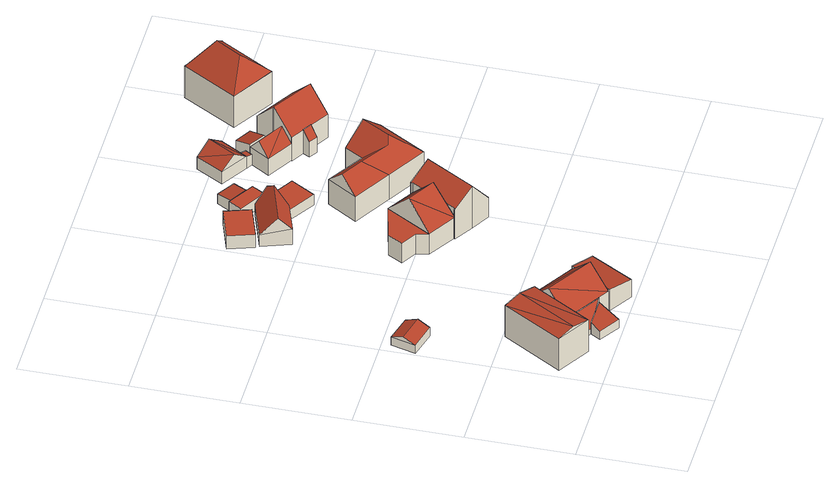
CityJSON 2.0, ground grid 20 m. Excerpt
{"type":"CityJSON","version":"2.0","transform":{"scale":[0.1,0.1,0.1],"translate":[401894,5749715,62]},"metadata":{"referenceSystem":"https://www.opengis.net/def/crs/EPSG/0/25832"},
"CityObjects":{
"building1":{"type":"Building","attributes":{"Gemeindeschluessel":"05515000","Geometrietyp2DReferenz":"3000","function":"31001_2000","roofType":"3100","measuredHeight":7.69},"geometry":[{"type":"Solid","lod":"2","boundaries":[[[[0,1,2,3]],[[4,5,1,0]],[[6,7,5,4]],[[3,2,7,6]],[[0,8,4]],[[6,9,3]],[[9,8,0]],[[0,3,9]],[[6,4,8]],[[8,9,6]],[[1,5,7,2]]]],"semantics":{"surfaces":[{"type":"WallSurface"},{"type":"RoofSurface"},{"type":"GroundSurface"}],"values":[[0,0,0,0,0,0,1,1,1,1,2]]}}]},
"building2":{"type":"Building","attributes":{"Gemeindeschluessel":"05515000","Geometrietyp2DReferenz":"3000","function":"31001_1310","roofType":"3100","measuredHeight":2.85},"geometry":[{"type":"Solid","lod":"2","boundaries":[[[[10,11,12,13]],[[14,15,11,10]],[[16,17,15,14]],[[13,12,17,16]],[[10,18,14]],[[16,19,13]],[[13,19,18,10]],[[14,18,19,16]],[[11,15,17,12]]]],"semantics":{"surfaces":[{"type":"WallSurface"},{"type":"RoofSurface"},{"type":"GroundSurface"}],"values":[[0,0,0,0,0,0,1,1,2]]}}]},
"building3":{"type":"Building","attributes":{"Gemeindeschluessel":"05515000","Geometrietyp2DReferenz":"3000","function":"51009_1610"},"children":["building3-1","building3-2"]},
"building3-1":{"type":"BuildingPart","attributes":{"roofType":"2100","measuredHeight":3.12},"parents":["building3"],"geometry":[{"type":"Solid","lod":"2","boundaries":[[[[20,21,22,23,24]],[[25,26,27,28]],[[24,23,26,25]],[[28,29,20,24,25]],[[22,27,26,23]],[[21,20,29]],[[22,21,29,28,27]]]],"semantics":{"surfaces":[{"type":"WallSurface"},{"type":"RoofSurface"},{"type":"GroundSurface"},{"type":"ClosureSurface"}],"values":[[0,0,0,1,2,0,3]]}}]},
"building3-2":{"type":"BuildingPart","attributes":{"roofType":"2100","measuredHeight":4.14},"parents":["building3"],"geometry":[{"type":"Solid","lod":"2","boundaries":[[[[30,31,32,33]],[[34,35,31,30]],[[36,28,27,35,34]],[[33,32,22,21]],[[29,36,34,30,33,21]],[[31,35,27,22,32]],[[28,36,29]],[[22,27,28,29,21]]]],"semantics":{"surfaces":[{"type":"WallSurface"},{"type":"RoofSurface"},{"type":"GroundSurface"},{"type":"ClosureSurface"}],"values":[[0,0,0,0,1,2,0,3]]}}]},
"building4":{"type":"Building","attributes":{"Gemeindeschluessel":"05515000","Geometrietyp2DReferenz":"3000","function":"31001_2700","roofType":"3100","measuredHeight":8.21},"geometry":[{"type":"Solid","lod":"2","boundaries":[[[[34,35,37,38]],[[39,40,35,34]],[[41,42,40,39]],[[38,37,42,41]],[[34,43,39]],[[41,44,38]],[[38,44,43]],[[43,34,38]],[[44,41,39]],[[39,43,44]],[[35,40,42,37]]]],"semantics":{"surfaces":[{"type":"WallSurface"},{"type":"RoofSurface"},{"type":"GroundSurface"}],"values":[[0,0,0,0,0,0,1,1,1,1,2]]}}]},
"building5":{"type":"Building","attributes":{"Gemeindeschluessel":"05515000","Geometrietyp2DReferenz":"3000","function":"31001_2460","roofType":"2100","measuredHeight":4.74},"geometry":[{"type":"Solid","lod":"2","boundaries":[[[[45,42,37,46]],[[47,48,42,45]],[[49,50,48,47]],[[51,52,50,49]],[[46,37,52,51]],[[49,47,45,46,51]],[[42,48,50,52,37]]]],"semantics":{"surfaces":[{"type":"WallSurface"},{"type":"RoofSurface"},{"type":"GroundSurface"}],"values":[[0,0,0,0,0,1,2]]}}]},
"building6":{"type":"Building","attributes":{"Gemeindeschluessel":"05515000","Geometrietyp2DReferenz":"3000","function":"31001_1000"},"address":[{"country":"Germany","locality":"Münster","thoroughfareNumber":"66a","thoroughfareName":"Von-Renesse-Weg"}],"children":["building6-1","building6-2"]},
"building6-1":{"type":"BuildingPart","attributes":{"roofType":"3100","measuredHeight":9.55},"parents":["building6"],"geometry":[{"type":"Solid","lod":"2","boundaries":[[[[53,54,55,56,57]],[[58,59,54,53]],[[60,61,62,59,58]],[[53,63,58]],[[60,64,57]],[[63,53,57]],[[57,64,63]],[[58,63,64]],[[64,60,58]],[[54,59,62,55]],[[61,60,57,56]],[[55,62,61,56]]]],"semantics":{"surfaces":[{"type":"WallSurface"},{"type":"RoofSurface"},{"type":"GroundSurface"},{"type":"ClosureSurface"}],"values":[[0,0,0,0,0,1,1,1,1,2,0,3]]}}]},
"building6-2":{"type":"BuildingPart","attributes":{"roofType":"1000","measuredHeight":4.41},"parents":["building6"],"geometry":[{"type":"Solid","lod":"2","boundaries":[[[[65,66,62,61]],[[67,68,66,65]],[[69,70,68,67]],[[56,55,70,69]],[[69,67,65,61,56]],[[66,68,70,55,62]],[[55,56,61,62]]]],"semantics":{"surfaces":[{"type":"WallSurface"},{"type":"RoofSurface"},{"type":"GroundSurface"},{"type":"ClosureSurface"}],"values":[[0,0,0,0,1,2,3]]}}]},
"building7":{"type":"Building","attributes":{"Gemeindeschluessel":"05515000","Geometrietyp2DReferenz":"3000","function":"31001_1310","roofType":"1000","measuredHeight":2.94},"geometry":[{"type":"Solid","lod":"2","boundaries":[[[[71,72,73,74]],[[75,76,72,71]],[[77,78,76,75]],[[74,73,78,77]],[[75,71,74,77]],[[72,76,78,73]]]],"semantics":{"surfaces":[{"type":"WallSurface"},{"type":"RoofSurface"},{"type":"GroundSurface"}],"values":[[0,0,0,0,1,2]]}}]},
"building8":{"type":"Building","attributes":{"Gemeindeschluessel":"05515000","Geometrietyp2DReferenz":"3000","function":"31001_1310","roofType":"5000","measuredHeight":6},"geometry":[{"type":"Solid","lod":"2","boundaries":[[[[79,80,81,82]],[[83,84,80,79]],[[85,86,84,83]],[[87,88,86,85]],[[82,81,88,87]],[[83,79,82,89,90]],[[85,90,89,87]],[[83,90,85]],[[87,89,82]],[[80,84,86,88,81]]]],"semantics":{"surfaces":[{"type":"WallSurface"},{"type":"RoofSurface"},{"type":"GroundSurface"}],"values":[[0,0,0,0,0,1,1,0,0,2]]}}]},
"building9":{"type":"Building","attributes":{"Gemeindeschluessel":"05515000","Geometrietyp2DReferenz":"3000","function":"31001_1000","roofType":"3100","measuredHeight":9.3},"address":[{"country":"Germany","locality":"Münster","thoroughfareNumber":"66","thoroughfareName":"Von-Renesse-Weg"}],"geometry":[{"type":"Solid","lod":"2","boundaries":[[[[91,54,59,92]],[[93,94,54,91]],[[95,96,94,93]],[[97,98,96,95]],[[99,100,98,97]],[[101,102,100,99]],[[103,104,102,101]],[[105,106,104,103]],[[107,108,106,105]],[[92,59,108,107]],[[101,99,97,103]],[[95,93,91,92,107,105,103,97]],[[54,94,96,98,100,102,104,106,108,59]]]],"semantics":{"surfaces":[{"type":"WallSurface"},{"type":"RoofSurface"},{"type":"GroundSurface"}],"values":[[0,0,0,0,0,0,0,0,0,0,1,1,2]]}}]},
"building10":{"type":"Building","attributes":{"Gemeindeschluessel":"05515000","Geometrietyp2DReferenz":"3000","function":"31001_2460","roofType":"1000","measuredHeight":2.46},"geometry":[{"type":"Solid","lod":"2","boundaries":[[[[109,110,111,112]],[[113,114,110,109]],[[115,116,114,113]],[[112,111,116,115]],[[113,109,112,115]],[[110,114,116,111]]]],"semantics":{"surfaces":[{"type":"WallSurface"},{"type":"RoofSurface"},{"type":"GroundSurface"}],"values":[[0,0,0,0,1,2]]}}]},
"building11":{"type":"Building","attributes":{"Gemeindeschluessel":"05515000","Geometrietyp2DReferenz":"3000","function":"51009_1610","roofType":"1000","measuredHeight":2.37},"geometry":[{"type":"Solid","lod":"2","boundaries":[[[[117,118,119,120]],[[121,122,118,117]],[[123,124,122,121]],[[120,119,124,123]],[[121,117,120,123]],[[118,122,124,119]]]],"semantics":{"surfaces":[{"type":"WallSurface"},{"type":"RoofSurface"},{"type":"GroundSurface"}],"values":[[0,0,0,0,1,2]]}}]},
"building12":{"type":"Building","attributes":{"Gemeindeschluessel":"05515000","Geometrietyp2DReferenz":"3000","function":"51009_1610","roofType":"2100","measuredHeight":2.47},"geometry":[{"type":"Solid","lod":"2","boundaries":[[[[125,126,127,128]],[[129,130,126,125]],[[131,132,130,129]],[[128,127,132,131]],[[129,125,128,131]],[[126,130,132,127]]]],"semantics":{"surfaces":[{"type":"WallSurface"},{"type":"RoofSurface"},{"type":"GroundSurface"}],"values":[[0,0,0,0,1,2]]}}]},
"building13":{"type":"Building","attributes":{"Gemeindeschluessel":"05515000","Geometrietyp2DReferenz":"3000","function":"31001_1000","roofType":"5000","measuredHeight":9.49},"address":[{"country":"Germany","locality":"Münster","thoroughfareNumber":"64","thoroughfareName":"Von-Renesse-Weg"}],"geometry":[{"type":"Solid","lod":"2","boundaries":[[[[133,134,135,136]],[[137,138,134,133]],[[139,140,138,137]],[[141,142,140,139]],[[143,144,142,141]],[[145,146,144,143]],[[136,135,146,145]],[[147,145,143,148]],[[143,141,148]],[[147,148,141,139,149]],[[150,149,139,137,151]],[[137,133,151]],[[151,133,136,150]],[[149,150,136,145,147]],[[134,138,140,142,144,146,135]]]],"semantics":{"surfaces":[{"type":"WallSurface"},{"type":"RoofSurface"},{"type":"GroundSurface"}],"values":[[0,0,0,0,0,0,0,1,0,1,1,0,1,1,2]]}}]},
"building14":{"type":"Building","attributes":{"Gemeindeschluessel":"05515000","Geometrietyp2DReferenz":"3000","function":"31001_2460","roofType":"3100","measuredHeight":4.89},"geometry":[{"type":"Solid","lod":"2","boundaries":[[[[152,153,154,155]],[[156,157,153,152]],[[158,159,157,156]],[[155,154,159,158]],[[152,160,156]],[[158,161,155]],[[161,160,152]],[[152,155,161]],[[158,156,160]],[[160,161,158]],[[153,157,159,154]]]],"semantics":{"surfaces":[{"type":"WallSurface"},{"type":"RoofSurface"},{"type":"GroundSurface"}],"values":[[0,0,0,0,0,0,1,1,1,1,2]]}}]},
"building15":{"type":"Building","attributes":{"Gemeindeschluessel":"05515000","Geometrietyp2DReferenz":"3000","function":"51009_1610","roofType":"2100","measuredHeight":2.52},"geometry":[{"type":"Solid","lod":"2","boundaries":[[[[162,159,163,164]],[[165,166,159,162]],[[167,168,166,165]],[[164,163,168,167]],[[165,162,164,167]],[[159,166,168,163]]]],"semantics":{"surfaces":[{"type":"WallSurface"},{"type":"RoofSurface"},{"type":"GroundSurface"}],"values":[[0,0,0,0,1,2]]}}]},
"building16":{"type":"Building","attributes":{"Gemeindeschluessel":"05515000","Geometrietyp2DReferenz":"3000","function":"51009_1610","roofType":"2100","measuredHeight":5.33},"geometry":[{"type":"Solid","lod":"2","boundaries":[[[[169,170,171,172]],[[173,174,170,169]],[[175,176,174,173]],[[172,171,176,175]],[[173,169,172,175]],[[170,174,176,171]]]],"semantics":{"surfaces":[{"type":"WallSurface"},{"type":"RoofSurface"},{"type":"GroundSurface"}],"values":[[0,0,0,0,1,2]]}}]},
"building17":{"type":"Building","attributes":{"Gemeindeschluessel":"05515000","Geometrietyp2DReferenz":"3000","function":"31001_1000"},"address":[{"country":"Germany","locality":"Münster","thoroughfareNumber":"62","thoroughfareName":"Von-Renesse-Weg"}],"children":["building17-1","building17-2","building17-3"]},
"building17-1":{"type":"BuildingPart","attributes":{"roofType":"2100","measuredHeight":4.2},"parents":["building17"],"geometry":[{"type":"Solid","lod":"2","boundaries":[[[[177,178,179,180,181]],[[182,183,184,185,186]],[[181,180,183,182]],[[186,177,181,182]],[[179,184,183,180]],[[178,177,186,185]],[[184,179,178,185]]]],"semantics":{"surfaces":[{"type":"WallSurface"},{"type":"RoofSurface"},{"type":"GroundSurface"},{"type":"ClosureSurface"}],"values":[[0,0,0,1,2,0,3]]}}]},
"building17-2":{"type":"BuildingPart","attributes":{"roofType":"3100","measuredHeight":9.6},"parents":["building17"],"geometry":[{"type":"Solid","lod":"2","boundaries":[[[[187,188,189]],[[190,191,192]],[[193,194,190,192]],[[195,196,194,193]],[[197,198,196,195]],[[199,200,198,197]],[[201,202,200,199]],[[189,188,202,201]],[[195,193,192,203,197]],[[189,201,199,197,203]],[[204,190,194,196,198,200,202,188]],[[205,187,189,203,206]],[[188,187,207,204]],[[187,205,206,207]],[[191,207,206,203,192]],[[207,191,190,204]]]],"semantics":{"surfaces":[{"type":"WallSurface"},{"type":"RoofSurface"},{"type":"GroundSurface"},{"type":"ClosureSurface"}],"values":[[0,0,0,0,0,0,0,0,1,1,2,0,3,3,0,3]]}}]},
"building17-3":{"type":"BuildingPart","attributes":{"roofType":"3100","measuredHeight":6.35},"parents":["building17"],"geometry":[{"type":"Solid","lod":"2","boundaries":[[[[208,209,188,187]],[[185,184,209,208]],[[191,190,179,178]],[[210,208,205]],[[187,205,208]],[[205,206,191,210]],[[178,185,210,191]],[[210,185,208]],[[209,184,179,190,204,188]],[[184,185,178,179]],[[204,207,187,188]],[[190,191,207,204]],[[207,191,206]],[[187,207,206,205]]]],"semantics":{"surfaces":[{"type":"WallSurface"},{"type":"RoofSurface"},{"type":"GroundSurface"},{"type":"ClosureSurface"}],"values":[[0,0,0,1,1,1,1,0,2,3,3,3,0,3]]}}]},
"building18":{"type":"Building","attributes":{"Gemeindeschluessel":"05515000","Geometrietyp2DReferenz":"3000","function":"31001_1000","roofType":"5000","measuredHeight":11.74},"address":[{"country":"Germany","locality":"Münster","thoroughfareNumber":"60","thoroughfareName":"Von-Renesse-Weg"}],"geometry":[{"type":"Solid","lod":"2","boundaries":[[[[211,212,213,214,215]],[[216,217,212,211]],[[218,219,217,216]],[[215,214,213,219,218]],[[220,218,221]],[[222,215,214,223]],[[222,223,220,221,216,211]],[[214,218,220,223]],[[218,214,215]],[[215,222,211]],[[216,221,218]],[[212,217,219,213]]]],"semantics":{"surfaces":[{"type":"WallSurface"},{"type":"RoofSurface"},{"type":"GroundSurface"}],"values":[[0,0,0,0,1,1,1,1,0,0,0,2]]}}]}
},
"vertices":[
[87,197,73],[87,197,3],[19,84,3],[19,84,73],[150,159,73],[150,159,3],[82,46,73],[82,46,3],[118,178,80],[50,65,80],
[6,337,21],[6,337,3],[59,324,3],[59,324,21],[18,384,21],[18,384,3],[70,371,21],[70,371,3],[12,360,31],[65,347,31],
[130,53,28],[130,53,14],[130,53,3],[118,34,3],[118,34,22],[157,10,22],[157,10,3],[181,51,3],[181,51,34],[159,52,31],
[111,94,44],[111,94,3],[98,72,3],[98,72,14],[113,92,44],[113,92,3],[181,51,44],
[201,39,3],[201,39,44],[159,169,44],[159,169,3],[247,116,44],[247,116,3],[136,131,85],[224,77,85],
[247,116,50],[201,39,50],[292,90,42],[292,90,3],[245,9,42],[245,9,3],[200,36,50],[200,36,3],
[380,432,50],[380,432,5],[327,464,5],[327,464,49],[327,464,50],[329,345,50],[329,345,5],[275,377,50],[275,377,49],[275,377,5],[355,390,100],[302,421,100],
[269,401,49],[269,401,5],[240,418,49],[240,418,5],[256,446,49],[256,446,5],
[271,746,34],[271,746,5],[206,724,5],[206,724,34],[287,698,34],[287,698,5],[222,676,34],[222,676,5],
[307,697,31],[307,697,5],[226,670,5],[226,670,31],[332,682,54],[332,682,5],[305,636,41],[305,636,5],[245,615,40],[245,615,5],[237,638,65],[323,667,65],
[380,432,71],[329,345,71],[379,433,70],[379,433,5],[381,437,70],[381,437,5],[418,415,98],[418,415,5],[453,394,48],[453,394,5],[398,302,49],[398,302,5],[363,322,98],[363,322,5],[326,344,70],[326,344,5],[327,346,70],[327,346,5],
[353,713,31],[353,713,6],[303,743,6],[303,743,31],[338,688,31],[338,688,6],[288,718,31],[288,718,6],
[385,650,30],[385,650,7],[332,682,7],[332,682,30],[357,604,30],[357,604,7],[305,636,30],[305,636,7],
[340,721,31],[340,721,6],[356,747,6],[356,747,28],[306,741,31],[306,741,6],[322,768,28],[322,768,6],
[330,523,62],[330,523,7],[402,481,7],[402,481,62],[365,580,62],[365,580,7],[436,537,62],[436,537,7],[457,572,62],[457,572,7],[532,527,62],[532,527,7],[478,436,62],[478,436,7],[463,496,102],[494,549,102],[447,492,92],[391,526,92],[348,552,92],
[407,825,33],[407,825,6],[376,773,6],[376,773,33],[459,794,33],[459,794,6],[428,742,33],[428,742,6],[433,810,55],[402,757,55],
[428,742,32],[440,735,6],[440,735,29],[436,755,32],[436,755,6],[448,748,29],[448,748,6],
[500,633,40],[500,633,6],[508,646,6],[508,646,60],[484,643,40],[484,643,6],[491,656,60],[491,656,6],
[474,721,48],[474,721,43],[474,721,6],[492,751,6],[492,751,38],[461,769,38],[461,769,6],[443,739,6],[443,739,43],[443,739,48],
[468,671,43],[468,671,6],[468,671,59],[492,711,6],[492,711,43],[492,711,97],[511,743,58],[511,743,6],[587,698,58],[587,698,6],[566,661,102],[566,661,6],[544,624,58],[544,624,6],[467,670,58],[467,670,6],[489,707,102],[489,707,6],[480,691,70],[489,707,49],[489,707,43],
[419,700,43],[419,700,6],[431,720,70],
[674,844,77],[674,844,7],[592,892,7],[592,892,76],[592,892,77],[612,741,77],[612,741,7],[531,789,77],[531,789,7],[588,792,124],[612,741,78],[674,844,78],[618,841,124]
]}
